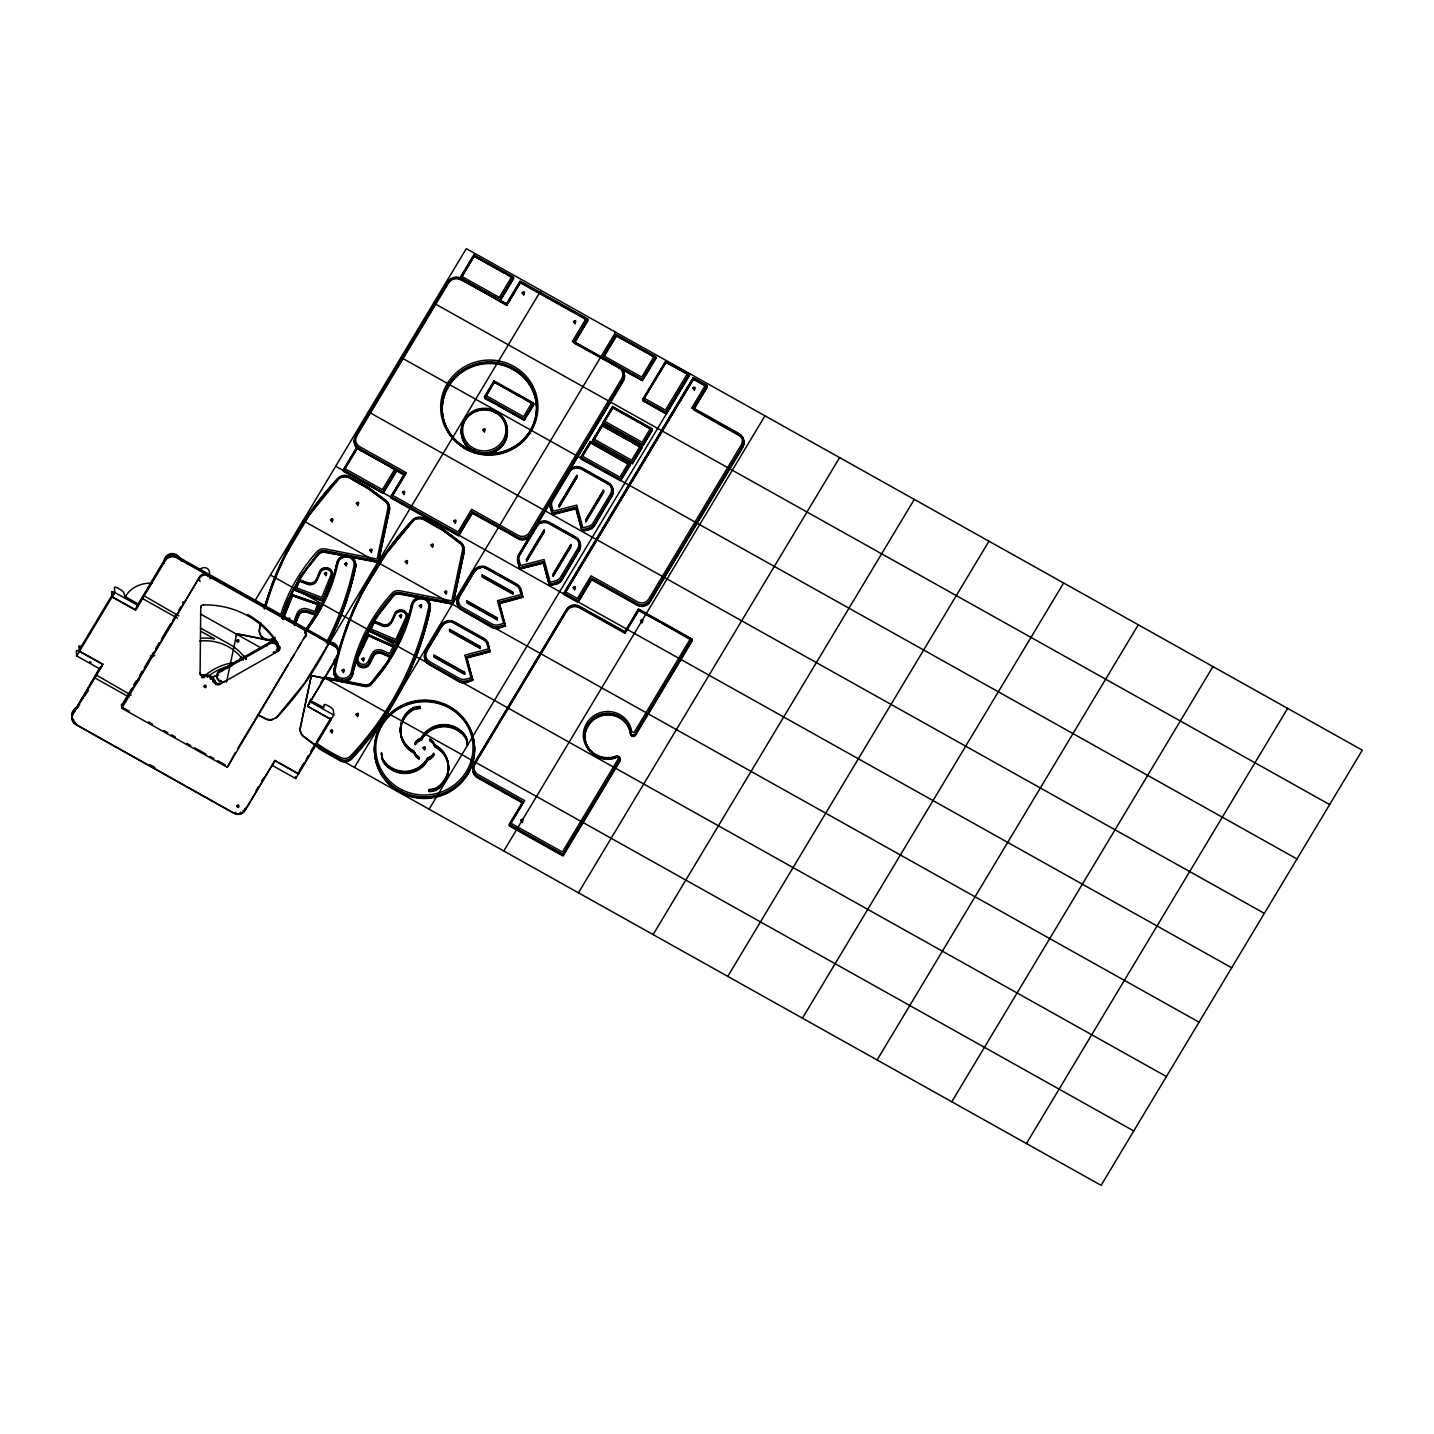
<?xml version="1.0" encoding="UTF-8"?>
<svg xmlns="http://www.w3.org/2000/svg" width="1434" height="1434" viewBox="0 0 1434 1434"><rect width="100%" height="100%" fill="white"/><g stroke="black" fill="none" stroke-linecap="round" stroke-linejoin="round"><path stroke-width="1.5" d="M278.483 651L278.375 649.656A2.707 2.617 -4.5 0 0 279.397 646.142L279.505 647.505A2.707 2.617 -4.5 0 1 278.483 651L219.474 684.52A2.707 2.617 -4.5 0 1 215.566 683.122A10.809 10.468 -4.5 0 0 203.287 676.256A2.707 2.617 -4.5 0 1 200.079 673.675L200.76 606.206L200.868 607.55A2.707 2.617 -4.5 0 1 203.503 604.951L203.467 604.449M332.616 575.608L332.634 575.267A6.758 6.543 -4.5 0 0 319.621 573.367L317.344 578.44M236.287 636.32L236.467 634.904M311.088 676.956L300.369 727.863A9.446 9.16 -4.5 0 0 303.345 736.538L321.144 749.91L340.575 760.988A9.446 9.16 -4.5 0 0 346.562 761.795L347.387 761.203A9.446 9.16 -4.5 0 0 350.505 759.679L351.222 759.536C374.543 734.62 394.816 706.209 407.794 674.589M580.178 548.397L561.895 579.999A9.446 9.16 -4.5 0 1 556.141 584.265L552.287 584.857M407.381 622.248L409.855 611.619M229.297 667.724L229.942 664.695M226.572 682.01L236.682 633.738L276.547 641.518M259.733 627.536L259.554 629.114A9.446 9.16 -4.5 0 0 274.898 637.879M334.301 668.262L334.086 669.284A9.446 9.16 -4.5 0 0 341.435 680.057A9.446 9.16 -4.5 0 0 352.603 672.887M352.907 672.958L352.728 674.5A9.446 9.16 -4.5 0 1 341.561 681.688A9.446 9.16 -4.5 0 1 334.212 670.897L334.982 665.197M411.397 606.618L411.576 605.058A9.446 9.16 -4.5 0 1 422.743 597.888A9.446 9.16 -4.5 0 1 430.092 608.661M259.769 628.092L259.948 626.515M355.166 567.344L354.539 570.947M355.023 569.441L355.381 566.322A9.446 9.16 -4.5 0 0 348.032 555.55A9.446 9.16 -4.5 0 0 336.865 562.72L336.47 565.301M429.841 609.145L428.569 616.889M429.734 611.78L430.128 609.199A9.446 9.16 -4.5 0 0 422.779 598.426A9.446 9.16 -4.5 0 0 411.612 605.596M259.984 627.07L260.63 623.467M354.987 568.904L354.61 572.023M354.843 571.019L355.471 567.398A9.446 9.16 -4.5 0 0 348.121 556.625A9.446 9.16 -4.5 0 0 336.954 563.795M334.749 666.218L334.176 670.359A9.446 9.16 -4.5 0 0 341.525 681.15A9.446 9.16 -4.5 0 0 352.692 673.962M334.66 668.853L335.932 661.128M336.542 566.376L336.99 564.333A9.446 9.16 -4.5 0 1 348.157 557.163A9.446 9.16 -4.5 0 1 355.507 567.936M352.872 672.403L353.087 671.399M352.943 673.496L353.32 670.377M411.361 606.08L410.984 609.181M411.217 608.177L411.666 606.134A9.446 9.16 -4.5 0 1 422.833 598.964A9.446 9.16 -4.5 0 1 430.182 609.737M260.217 626.049L260.916 622.983M429.375 611.189L427.834 619.936M429.286 613.824L430.057 608.124A9.446 9.16 -4.5 0 0 422.707 597.333A9.446 9.16 -4.5 0 0 411.54 604.521L410.662 609.127M336.416 564.763L336.04 567.864M354.485 570.409L353.409 577.131M354.574 571.485L354.144 574.066M335.036 665.734L335.448 663.153M335.108 666.81L336.685 658.081M353.176 672.474L353.857 668.889M410.895 608.106L411.128 607.084M354.252 571.431L353.822 574.012M428.927 613.232L428.479 615.813M336.183 565.767L335.233 570.356M353.517 668.818L352.639 673.424A9.446 9.16 -4.5 0 1 341.471 680.594A9.446 9.16 -4.5 0 1 334.122 669.821M353.373 670.915L353.768 667.814M410.949 608.643L410.249 612.228M318.402 608.07L315.856 615.365L306.966 612.3A6.758 6.543 -4.5 0 0 299.437 614.361L295.583 623.682A6.758 6.543 -4.5 0 1 294.472 625.582M353.786 573.475L352.907 579.157M353.624 575.572L353.857 574.55M335.825 663.763L336.488 659.622M428.443 615.258L426.794 623.987M335.789 568.886L335.986 567.326M410.608 608.572L409.443 615.24M410.465 610.669L410.698 609.665M353.535 574.496L352.388 581.182M428.192 616.279L427.744 618.861M336.309 661.719L337.51 655.571M335.753 568.33L335.018 571.915M353.804 668.352L357.209 655.786M353.893 669.427L354.108 667.885M410.375 609.593L408.278 618.861M353.033 576.522L351.581 584.212M336.524 660.16L337.205 656.037M427.708 618.323L427.278 621.424M427.44 619.327L426.705 622.912M354.055 667.348L354.592 665.322M354.144 668.423L354.359 666.864M352.531 578.547L350.756 587.241M337.08 658.672L337.832 655.105M427.224 620.886L426.525 625.009M286.244 605.793L287.392 602.352M360.902 647.576C367.283 627.769 379.185 610.042 393.059 594.626A6.758 6.543 -4.5 0 1 399.459 592.547L452.875 602.943M335.197 569.818L334.749 572.919M354.413 667.402L354.861 664.318M276.278 574.604L274.342 579.999M351.993 580.573L349.591 591.274M337.599 656.647L339.141 648.975M426.669 622.374L425.934 626.479M325.805 593.174L322.686 601.294L295.046 590.36L299.079 581.039L307.862 584.373A6.758 6.543 -4.5 0 0 315.444 582.562L319.585 572.829A6.758 6.543 -4.5 0 1 328.35 569.137A6.758 6.543 -4.5 0 1 332.132 577.615L322.632 600.738L295.028 590.234L301.104 576.414L318.473 553.918A6.758 6.543 -4.5 0 1 324.873 551.821L378.289 562.236L389.259 509.895A9.446 9.16 -4.5 0 0 386.284 501.219L368.502 487.847L349.071 476.787A9.446 9.16 -4.5 0 0 337.797 478.831C315.928 502.384 296.946 529.038 283.573 558.292M331.738 578.709L326.199 592.206M337.743 654.012L338.012 653.008M337.779 654.567L338.567 650.982M426.4 623.378L423.908 633.541M426.49 624.471L422.725 638.076M334.929 570.822L332.061 582.437M354.664 666.398L356.672 658.851M351.455 582.598L349.287 592.278M338.137 654.621L340.055 646.501M334.696 572.381L333.602 577.06M334.498 574.46L336.918 563.257A9.446 9.16 -4.5 0 1 348.086 556.087A9.446 9.16 -4.5 0 1 355.435 566.86M354.897 664.856L355.13 663.315M409.317 613.627L408.511 617.176M425.665 627.5L425.898 625.941M338.657 652.076L340.611 643.956M425.378 628.504L425.611 626.963M327.579 593.622L324.64 600.864M264.232 608.733L264.465 607.174M334.14 574.389L334.427 573.385M350.631 585.628L349.806 589.195M355.184 663.852L355.417 662.311M425.091 629.508L425.324 627.967M264.501 607.711L265.648 603.158M264.555 608.249L265.093 605.704M264.591 608.787L266.294 601.688M424.805 630.512L425.056 628.97M333.889 575.93L334.176 574.926M339.553 649.584L341.22 641.948M355.471 662.849L355.704 661.307M424.751 629.974L424.213 632.537M265.129 606.241L266.867 599.143M349.753 588.657L348.641 593.748M406.611 621.137L396.716 643.382L369.506 631.516L373.808 621.245L382.448 624.883A6.758 6.543 -4.5 0 0 391.357 621.496L394.583 613.752A6.758 6.543 -4.5 0 1 403.474 610.364A6.758 6.543 -4.5 0 1 406.933 618.968L396.591 641.769L369.398 630.297L373.754 620.707L382.412 624.346A6.758 6.543 -4.5 0 0 391.321 620.958M333.799 574.855L332.383 581.451M349.466 589.661L347.655 596.203M340.145 647.576L341.005 644.027M355.757 661.845L356.008 660.303M408.475 616.638L406.629 623.163M424.123 631.444L421.399 641.536M265.774 604.772L269.162 592.17M349.251 591.74L345.773 603.266M423.622 634.545L423.872 632.986M340.736 645.569L346.275 627.052M356.044 660.841L357.55 654.782M408.17 617.642L405.338 628.182M423.299 635.531L423.568 633.989M266.33 602.226L268.158 595.164M348.337 594.751L348.605 593.21M340.951 643.49L341.848 639.94M422.994 636.535L423.263 634.993M281.602 616.978L281.906 615.975M281.691 618.054L286.908 602.226M333.208 576.844L331.039 585.395M362.73 647.308L363.143 645.963M348.283 594.214L346.401 600.738M341.346 643.561L345.594 629.562M463.379 423.371L463.809 422.026M422.958 635.997L422.421 639.08M266.993 600.774L272.335 583.279M422.636 637.001L422.008 638.99M281.996 617.05L282.641 615.061M356.672 658.977L356.976 657.847M407.65 620.707L406.055 626.21M347.333 597.207L347.62 595.666M341.937 641.016L342.869 637.485M422.367 638.542L421.112 643.059M282.265 615.527L283.251 612.551M332.58 578.834L327.992 592.798M347.01 598.193L347.297 596.669M356.994 657.991L360.024 647.917M421.721 640.532L422.044 639.546M267.961 597.781L270.578 588.747M346.687 599.197L346.974 597.655M342.583 639.026L343.533 635.495M421.65 639.456L419.069 649.01M587.026 727.916L589.177 724.349M282.964 614.075L281.691 618.179M346.652 598.659L346.078 601.724M407.005 622.697L406.342 624.686M421.363 640.998L420.108 646.053M346.311 599.645L342.959 611.171M343.246 637.037L344.196 633.523M420.7 642.988L421.022 641.984M283 614.612L283.591 611.565M332.007 581.899L331.379 584.409M357.586 655.338L358.93 650.839M346.024 601.187L345.433 604.252M420.395 644.511L420.736 643.525M269.287 593.801L271.653 585.789M345.702 602.172L344.662 605.148M343.909 635.047L344.895 631.534M420.323 643.436L418.352 650.982M283.34 613.627L286.585 604.27M406.252 623.611L404.908 628.074M345.397 603.714L344.052 608.213M447.229 388.99L447.677 387.664A47.268 45.763 -4.5 0 1 449.308 384.939L449.918 384.455M419.678 645.963L420.019 644.959M345.056 604.7L344.357 606.672M419.373 647.487L419.714 646.501M283.645 612.103L283.95 610.579M331.29 583.333L330.232 586.291M405.607 626.12L405.965 625.134M270.309 590.826L273.464 580.34M344.985 632.609L347.01 625.081M380.118 728.239L380.584 726.913M419.284 646.411L417.903 650.893M344.268 605.596L341.095 616.064M418.62 648.921L418.979 647.935M283.986 611.117L284.291 609.593M330.985 584.857L328.404 591.83M358.697 653.438L362.802 641.141M405.661 626.658L403.062 633.631M343.963 607.12L343.246 609.091M345.684 630.637L354.61 606.636M418.674 649.459L417.635 652.954M271.367 587.85L275.382 575.464M343.64 608.661L341.848 614.111M345.988 629.114L348.552 621.693M418.226 649.369L417.186 652.864M284.344 610.131L284.649 608.608M330.645 585.843L329.91 587.797M405.213 626.568L402.255 635.567M417.957 651.43L416.9 654.926M284.703 609.145L285.025 607.622M342.834 609.54L340.629 615.957M346.67 626.604L353.75 608.554M404.944 628.612L404.209 630.584M417.509 651.341L416.434 654.818M272.46 584.911L277.407 570.624M342.188 612.587L342.565 611.601M417.222 653.402L415 659.819M285.061 608.177L285.402 606.654M329.82 586.721L327.597 593.766M347.422 624.632L347.781 623.665M359.737 649.961L360.49 648.007M404.496 628.522L400.534 638.722M416.774 653.312L413.781 662.329M273.159 582.401L273.912 580.447M341.4 614.003L341.776 613.035M416.487 655.356L415.717 657.328M589.356 444.827L589.858 443.536M611.601 409.891L612.103 408.6M285.438 607.191L288.126 599.34M329.121 589.213L329.497 588.245M341.435 614.541L340.324 618.018M348.211 623.216L349.322 619.757M416.021 655.266L409.138 672.259M660.052 372.32L660.554 371.03M355.937 450.545L356.439 449.236M537.212 524.073L518.929 555.424A9.446 9.16 -4.5 0 0 517.961 562.379M615.204 337.994L615.706 336.667M569.872 469.689L538.843 521.367M518.983 690.471L519.484 689.162M665.842 575.177L650.086 601.868A9.446 9.16 -4.5 0 1 637.162 605.238L591.65 579.766L578.063 602.441L564.046 594.59L693.285 379.275L707.285 387.108L693.68 409.783L741.235 436.796A9.446 9.16 -4.5 0 1 742.597 447.749L667.473 572.453M273.876 579.91L274.647 577.956M340.969 614.451L339.858 617.911M125.242 701.029L127.285 695.848M125.35 702.373L130.315 691.672L139.08 679.591M340.665 616.512L338.711 621.514M348.964 621.263L350.093 617.803M360.436 647.469L361.225 645.533M415.304 657.758L410.949 669.499M340.199 616.405L336.703 626.748M328.691 589.643L319.298 610.561L304.707 632.394M403.348 631.444L398.347 643.991M201.997 677.619L203.897 676.561A55.334 53.578 -4.5 0 1 236.951 662.239M275.077 577.526L275.866 575.572M339.894 618.448L339.105 620.402M349.753 619.309L350.9 615.849M453.198 603.14L464.024 552.771A9.446 9.16 -4.5 0 0 461.049 544.095L443.249 530.723L423.819 519.664A9.446 9.16 -4.5 0 0 417.85 518.839L416.953 518.624M339.41 618.341L327.597 644.673M414.121 660.68L407.023 678.103M299.652 580.573L296.659 587.868L321.754 597.44L330.752 575.518A5.395 5.234 -4.5 0 0 327.723 568.742A5.395 5.234 -4.5 0 0 320.714 571.7L317.721 578.995A8.102 7.851 -4.5 0 1 307.181 583.441M275.83 575.034L276.637 573.098M276.278 574.729C289.632 538.808 311.823 506.381 337.761 478.293A9.446 9.16 -4.5 0 1 349.036 476.249L368.448 487.309L386.248 500.681A9.446 9.16 -4.5 0 1 389.223 509.357L378.217 561.142L324.801 550.746A6.758 6.543 -4.5 0 0 318.384 552.843L300.441 576.217L287.356 601.796M338.657 620.832L329.587 641.984M350.954 616.53L352.567 612.533M361.977 643.059L357.317 656.987M276.69 573.761L278.734 568.796M466.606 776.063L468.793 772.442M412.526 664.569L410.052 670.879M287.409 602.477L288.628 599.466M327.508 592.547L317.111 613.125L304.617 631.318M362.067 644.278L375.206 619.094L393.131 595.702A6.758 6.543 -4.5 0 1 399.548 593.622L452.983 604.162L463.971 552.233A9.446 9.16 -4.5 0 0 460.995 543.558L443.196 530.186L423.783 519.126A9.446 9.16 -4.5 0 0 412.508 521.169L384.42 555.621L362.533 592.17M402.255 635.423L400.194 640.747M337.438 623.736L327.687 645.748M277.855 570.194L280.419 564.422M327.167 594.59L317.774 613.824L304.743 632.932M362.426 642.629L364.971 636.373M401.843 636.391L396.985 647.343M353.033 612.103C366.566 578.153 387.61 547.358 412.472 520.632A9.446 9.16 -4.5 0 1 423.747 518.588L443.16 529.648L460.959 543.02A9.446 9.16 -4.5 0 1 463.935 551.696M528.734 434.627L529.289 433.337A47.268 45.763 -4.5 0 0 530.938 430.63L531.476 430.11M279.594 566.878L277.085 572.793M279.2 568.384L281.279 562.504M288.592 598.928L293.145 589.482M335.305 628.02L327.561 644.117M354.216 608.141C368 575.608 388.381 545.942 412.418 520.076A9.446 9.16 -4.5 0 1 423.693 518.05L443.124 529.11L460.923 542.482A9.446 9.16 -4.5 0 1 463.899 551.158L452.929 603.481L399.494 593.084A6.758 6.543 -4.5 0 0 393.095 595.164L376.3 616.799L364.164 639.349M363.268 640.711L363.68 639.761M410.016 670.341L407.865 675.665M280.06 566.466C293.916 534.326 313.956 504.929 337.832 479.368A9.446 9.16 -4.5 0 1 349.125 477.325L368.538 488.385L386.338 501.757A9.446 9.16 -4.5 0 1 389.313 510.432M289.507 597.548L287.804 601.509M289.112 599.053L290.385 595.648M355.076 606.223L355.507 605.256M408.708 673.227L409.102 671.721M280.885 564.01L282.175 560.604M408.278 674.177L408.672 672.689M355.99 604.843L356.439 603.893M400.068 639.134L387.305 662.024L371.083 682.781A6.758 6.543 -4.5 0 1 364.684 684.86L325.088 677.153M408.224 673.639L407.417 676.615M281.781 562.092L283.072 558.704M289.973 597.136L301.05 575.876L318.42 553.381A6.758 6.543 -4.5 0 1 324.837 551.283L378.253 561.68M399.261 642.109L399.71 641.159M356.923 603.481L364.451 587.904M502.778 445.418L503.37 444.164M407.381 676.077L401.377 689.413M282.659 560.192L283.986 556.804M406.933 677.027L404.639 681.759M406.521 678.515L402.793 686.061M290.869 595.253L298.864 579.981L307.772 583.297A6.758 6.543 -4.5 0 0 316.538 579.605L319.495 571.754A6.758 6.543 -4.5 0 1 328.278 568.061A6.758 6.543 -4.5 0 1 332.043 576.54L322.596 600.201L294.992 589.697M323.69 602.208L324.138 601.258M358.661 598.605L351.76 614.594M365.455 635.961L366.387 634.079M398.76 642.522L395.981 648.813M284.506 556.41L284.954 555.46M359.163 598.211L361.995 592.565M323.17 602.603L304.653 631.856M397.845 644.404L385.585 665.179L371.137 683.319A6.758 6.543 -4.5 0 1 364.72 685.398L324.084 677.493L1133.756 1130.96M285.474 555.066L309.188 515.236L339.141 478.347A9.446 9.16 -4.5 0 1 342.278 476.841L343.174 477.038A9.446 9.16 -4.5 0 1 349.161 477.863L368.574 488.922L386.373 502.294A9.446 9.16 -4.5 0 1 389.349 510.97L378.307 562.361L324.926 552.359A6.758 6.543 -4.5 0 0 318.509 554.456L306.5 569.155L294.669 587.384M404.119 682.172L380.404 722.001L351.724 757.313A9.446 9.16 -4.5 0 1 340.45 759.357L314.888 744.085M329.067 642.396C315.856 670.09 297.555 695.382 276.565 717.753L275.848 717.896M366.889 633.685L379.329 613.519L393.185 596.257A6.758 6.543 -4.5 0 1 399.584 594.16L450.617 603.696M402.255 686.456L379.239 724.26L351.76 757.851A9.446 9.16 -4.5 0 1 340.485 759.895L314.942 744.622M327.149 646.142L304.617 683.014L277.138 716.606A9.446 9.16 -4.5 0 1 265.864 718.649L258.281 714.724M396.465 647.738L395.497 649.727M202.033 677.493L204.542 677.601M293.665 589.105L294.167 588.173M400.839 689.79L378.666 725.658L351.796 758.407A9.446 9.16 -4.5 0 1 340.521 760.432L321.108 749.373L303.309 736A9.446 9.16 -4.5 0 1 300.333 727.325L311.339 675.539L364.756 685.936A6.758 6.543 -4.5 0 0 371.173 683.857L383.81 668.298L394.977 650.516M395.479 649.602L385.065 667.133L371.209 684.394A6.758 6.543 -4.5 0 1 364.81 686.492L311.357 675.683M365.007 587.528L386.929 552.717L413.817 520.148M537.875 524.719L519.968 554.474A8.102 7.851 -4.5 0 0 519.144 560.425L520.56 565.623L544.06 559.511L550.262 582.24L555.621 580.842A8.102 7.851 -4.5 0 0 560.569 577.185L577.884 548.344A8.102 7.851 -4.5 0 0 574.962 537.625L548.38 522.729A8.102 7.851 -4.5 0 0 537.284 525.615L518.983 555.98A9.446 9.16 -4.5 0 0 517.997 562.917M570.517 470.316L551.624 501.577A9.446 9.16 -4.5 0 0 550.656 508.514M79.3 649.727L111.942 595.325M102.728 663.942L100.039 669.015L76.701 655.947L114.792 592.493L114.397 587.42A5.395 1.111 31 0 1 118.968 588.693A5.395 1.111 31 0 1 123.736 592.654L124.848 596.365L138.005 603.857L135.37 609.558M122.679 703.646L131.785 688.463M134.079 684.663L136.355 680.863M139.779 675.163L142.056 671.363M144.332 667.563L153.456 652.362M155.732 648.562L159.156 642.862M161.433 639.062L170.556 623.88M172.833 620.08L176.257 614.379M178.533 610.579L180.809 606.779M305.729 636.732A5.395 5.234 -4.5 0 0 303.793 629.598L207.518 575.715L207.41 574.371L303.685 628.253A5.395 5.234 -4.5 0 1 305.621 635.387L227.343 767.351L121.747 708.253L200.025 576.289L121.639 706.908L129.311 711.192M254.589 601.384L466.301 248.638L1362.3 750.179L1101.115 1185.362L314.243 744.909M343.335 470.316L356.941 447.659L404.531 474.296L390.926 496.971M357.335 448.358L343.425 471.392L349.842 474.6M473.919 256.094L460.35 279.164L466.785 282.373M474.278 256.13L462.035 276.529L499.355 297.43L511.597 277.031M394.673 469.259L382.43 489.657L345.092 468.757M396.555 469.312L382.95 491.987L343.3 469.778L356.887 447.121L404.496 473.758L390.89 496.433L458.557 534.308L472.162 511.633L517.656 537.105A9.446 9.16 -4.5 0 0 530.598 533.735L623.091 379.616A9.446 9.16 -4.5 0 0 619.685 367.122L574.192 341.65L587.797 318.975L520.13 281.1L506.525 303.775L461.013 278.304A9.446 9.16 -4.5 0 0 448.089 281.656L355.596 435.793A9.446 9.16 -4.5 0 0 359.002 448.286M383.003 492.525L396.609 469.85M396.644 470.406L383.057 493.206L343.371 470.854L356.976 448.197L404.585 474.833L390.98 497.508L458.647 535.384L472.252 512.709L517.746 538.18A9.446 9.16 -4.5 0 0 530.67 534.828M396.68 470.944L383.595 492.292M235.301 752.563L227.343 767.351M237.488 748.907L253.746 721.822M254.589 720.424L288.324 664.211M290.636 660.357L294.095 654.603M297.555 648.831L301.015 643.077M303.327 639.241L305.621 635.387M506.614 304.85L520.219 282.175L587.886 320.051L574.281 342.726M520.578 282.355L506.973 305.012L460.296 278.895A8.102 7.851 -4.5 0 0 449.218 281.781L355.722 437.406A9.446 9.16 -4.5 0 0 356.492 447.713L357.03 447.946A9.446 9.16 -4.5 0 0 359.092 449.505A9.446 9.16 -4.5 0 1 355.668 436.868L448.179 282.731A9.446 9.16 -4.5 0 1 461.103 279.379M329.318 643.077L540.959 290.439M524.235 420.037L533.753 404.173L494.085 381.964L484.567 397.827L524.235 420.18L533.789 404.711L523.607 398.634M494.103 382.107L484.602 398.365L494.712 403.653M494.443 382.143L486.287 395.73L523.607 416.631L531.781 403.026M330.913 717.699L331.057 719.599L307.665 706.496L310.318 700.527L323.905 707.625L324.048 704.775A5.395 1.111 31 0 1 328.601 706.048A5.395 1.111 31 0 1 333.369 710.009L333.781 715.064L295.691 778.519L272.352 765.469L275.023 760.396L298.38 773.661L331.021 719.259L307.629 706.155L337.366 656.091M299.401 770.434L303.9 762.924M306.159 759.178L308.4 755.431M310.658 751.667L314.028 746.038M316.287 742.292L329.802 719.778M585.897 318.922L572.291 341.579L620.187 368.251L621.872 370.277A9.446 9.16 -4.5 0 1 623.216 381.229L571.503 466.964M458.593 534.846L472.198 512.171L517.71 537.642A9.446 9.16 -4.5 0 0 530.634 534.29M354.449 767.405L615.634 332.222M602.639 358.303L616.244 335.628L655.912 357.837L642.324 380.637L613.286 364.684M616.602 335.807L602.692 358.841L609.109 362.049M580.842 458.396L590.378 442.514L630.046 464.724L620.528 480.731L580.895 458.934L590.736 442.694M602.137 425.683L592.654 441.941L602.764 447.229M612.981 407.74L603.14 423.98L613.268 429.268M602.495 425.719L594.321 439.306L631.659 460.206L639.815 446.601M526.368 559.385L544.293 529.54M559.027 505.001L576.934 475.138M526.421 559.923L544.328 530.078M559.063 505.539L576.988 475.676M526.457 560.461L544.382 530.616M559.099 506.077L577.024 476.213M526.493 561.017L544.418 531.154M559.152 506.614L577.06 476.751M526.547 561.554L544.454 531.691M559.188 507.152L577.113 477.289M653.94 356.707L641.697 377.106L604.359 356.206M642.808 400.588L665.932 361.924L689.27 375.116L666.183 414.067L643.741 401.126M552.95 574.281L570.875 544.418M585.61 519.879L603.535 490.016M553.004 574.819L570.911 544.956M585.646 520.417L603.571 490.553M553.04 575.357L570.965 545.494M585.699 520.954L603.606 491.091M553.094 575.894L571.001 546.031M585.735 521.492L603.66 491.647M553.13 576.432L571.055 546.569M585.771 522.03L603.696 492.185M628.056 463.594L619.9 477.181L582.562 456.281M650.319 428.641L642.163 442.246L604.825 421.345M579.175 550.602L561.859 579.461A9.446 9.16 -4.5 0 1 556.105 583.728L549.437 585.592L543.235 562.72L519.735 568.975L517.925 561.841A9.446 9.16 -4.5 0 1 518.893 554.886L623.181 380.691A9.446 9.16 -4.5 0 0 619.775 368.197M632.269 463.612L641.805 447.749L602.137 425.54L592.601 441.403L632.286 463.756L641.84 448.286L631.659 442.21M689.252 374.991L666.129 413.53L642.808 400.462M429.107 809.206L690.292 374.023M564.01 594.052L693.249 378.737L707.249 386.571L693.644 409.246M693.608 378.899L565.731 591.955L577.4 598.498L591.005 575.823L637.664 601.939A8.102 7.851 -4.5 0 0 648.742 599.071L741.253 444.934A8.102 7.851 -4.5 0 0 738.331 434.215M705.277 385.441L691.672 408.098L739.137 434.699A9.446 9.16 -4.5 0 1 742.543 447.211L650.05 601.33A9.446 9.16 -4.5 0 1 637.108 604.7L591.615 579.228L578.01 601.904M624.973 632.717L638.578 610.059L692.246 640.102L635.549 734.549A3.047 2.94 -4.5 0 1 634.868 735.337L633.738 735.893A2.527 2.438 -4.5 0 1 631.534 735.373L630.745 734.333M638.937 610.221L625.009 633.254L579.515 607.801A9.446 9.16 -4.5 0 0 566.591 611.153M503.782 851.007L764.967 415.824M690.274 638.955L634.258 732.272L631.749 731.806A24.306 23.536 -4.5 0 0 602.459 712.071A24.306 23.536 -4.5 0 0 584.427 742.095A24.306 23.536 -4.5 0 0 616.728 756.847L618.251 757.188L618.395 758.711L562.397 852.011L511.06 823.277M578.44 892.79L839.625 457.607M653.115 934.592L914.3 499.408M727.773 976.393L988.958 541.21M802.448 1018.176L1063.634 582.993M877.106 1059.977L1138.291 624.794M951.782 1101.778L1212.967 666.595M1026.439 1143.561L1287.624 708.378M98.964 669.015L73.026 713.648A8.102 7.851 -4.5 0 0 75.93 724.367L233.957 813.06A8.102 7.851 -4.5 0 0 245.035 810.192L274.934 760.522L245.071 810.533A8.102 7.851 -4.5 0 1 233.975 813.401L75.948 724.708A8.102 7.851 -4.5 0 1 73.044 713.989L102.818 664.516L79.426 651.412L79.031 646.358M137.27 605.363L165.286 558.794L135.531 610.149L112.085 597.01L111.673 591.955M73.026 713.648L102.8 664.175L79.408 651.072M135.531 610.149L165.412 560.479A8.102 7.851 -4.5 0 1 176.507 557.611L334.534 646.304A8.102 7.851 -4.5 0 1 337.438 657.023L307.683 706.012M256.148 790.224L258.012 787.105M261.741 780.903L263.605 777.802M309.385 701.728L311.25 698.627M320.553 683.176L324.281 676.973M333.584 661.522L335.448 658.421M125.26 596.992C130.333 587.259 141.679 582.616 152.273 583.19M84.696 695.813L88.442 690.346M73.17 711.891L83.459 697.623M134.079 684.466L138.973 678.246M489.478 651.825L466.659 658.17M642.862 379.723L655.947 358.375L649.459 354.359M643.346 399.692L666.29 362.103L687.28 373.844L665.519 410.124L644.511 398.365M643.31 444.898L652.327 430.325L642.163 424.231M621.047 479.852L630.082 465.261L590.378 442.658M79.712 704.793L74.532 708.952A8.102 7.851 -4.5 0 0 73.976 720.37M78.099 707.518L74.64 710.296A8.102 7.851 -4.5 0 0 75.446 722.79M502.366 626.909L498.817 628.253A9.446 9.16 -4.5 0 1 491.647 627.339L459.866 608.751M469.725 681.311L466.175 682.638A9.446 9.16 -4.5 0 1 459.005 681.742L427.224 663.153M272.711 719.402L271.886 720.011A9.446 9.16 -4.5 0 1 265.899 719.187L257.403 714.741M481.053 567.47L480.229 568.007A9.446 9.16 -4.5 0 0 474.045 572.381M448.412 621.854L447.587 622.41A9.446 9.16 -4.5 0 0 441.403 626.783M269.484 642.54L219.42 670.969A5.395 5.234 -4.5 0 0 218.793 679.608M212.913 681.759L213.146 679.465M552.287 513.372L575.787 507.26L582.079 531.207L588.782 529.863A9.446 9.16 -4.5 0 0 594.554 525.597L612.82 493.995A9.446 9.16 -4.5 0 0 613.053 490.643L612.945 490.213A9.446 9.16 -4.5 0 0 608.464 484.244L581.863 469.366A9.446 9.16 -4.5 0 0 574.281 468.577L573.439 468.47M575.841 507.797L552.323 513.91L550.531 506.901A9.446 9.16 -4.5 0 1 551.498 499.964M552.377 514.447L575.876 508.335M581.989 529.988L588.657 528.25A9.446 9.16 -4.5 0 0 594.429 523.984L611.726 495.124A9.446 9.16 -4.5 0 0 608.339 482.631L581.738 467.753A9.446 9.16 -4.5 0 0 568.814 471.105M582.025 530.526L588.711 528.788A9.446 9.16 -4.5 0 0 594.465 524.521L611.78 495.68A9.446 9.16 -4.5 0 0 608.374 483.168L581.792 468.291A9.446 9.16 -4.5 0 0 568.85 471.643M582.061 531.064L588.747 529.325A9.446 9.16 -4.5 0 0 594.501 525.059L611.816 496.218A9.446 9.16 -4.5 0 0 608.41 483.706L581.021 468.344A8.102 7.851 -4.5 0 0 569.943 471.212L552.628 500.072A8.102 7.851 -4.5 0 0 551.785 506.023L553.201 511.221L576.719 505.109L582.903 527.837L588.281 526.439A8.102 7.851 -4.5 0 0 593.21 522.783L610.526 493.941A8.102 7.851 -4.5 0 0 607.604 483.222M519.682 568.294L543.181 562.182M543.271 563.275L520.757 568.706M549.33 584.391L556.016 582.652A9.446 9.16 -4.5 0 0 561.769 578.386L579.085 549.527A9.446 9.16 -4.5 0 0 575.679 537.033L549.097 522.137A9.446 9.16 -4.5 0 0 536.173 525.507M499.211 602.692L522.729 596.58M499.265 603.23L522.765 597.118M505.36 624.883L498.691 626.622A9.446 9.16 -4.5 0 1 491.521 625.726L461.82 609.091A9.446 9.16 -4.5 0 1 458.414 596.598L473.919 570.768A9.446 9.16 -4.5 0 1 486.843 567.398L516.545 584.032A9.446 9.16 -4.5 0 1 520.918 589.589L522.675 596.042L499.175 602.155L505.467 626.102L498.781 627.716A9.446 9.16 -4.5 0 1 491.611 626.801L461.909 610.167A9.446 9.16 -4.5 0 1 458.504 597.673L474.009 571.843A9.446 9.16 -4.5 0 1 486.933 568.491M505.413 625.439L498.727 627.16A9.446 9.16 -4.5 0 1 491.557 626.264L461.873 609.629A9.446 9.16 -4.5 0 1 458.468 597.136L473.955 571.306A9.446 9.16 -4.5 0 1 486.879 567.936L516.581 584.57A9.446 9.16 -4.5 0 1 520.972 590.127L522.783 597.261L499.301 603.768L505.198 625.116M490.034 650.444L466.534 656.557L472.754 679.824L466.086 681.562A9.446 9.16 -4.5 0 1 458.916 680.648M466.57 657.095L490.069 650.982M472.718 679.286L466.05 681.025A9.446 9.16 -4.5 0 1 458.88 680.11L429.178 663.494A9.446 9.16 -4.5 0 1 425.773 650.982L441.26 625.17A9.446 9.16 -4.5 0 1 454.202 621.8L483.903 638.417A9.446 9.16 -4.5 0 1 488.277 643.974L490.123 651.663L466.606 657.632L472.808 680.505L466.122 682.1A9.446 9.16 -4.5 0 1 458.952 681.204L429.25 664.569A9.446 9.16 -4.5 0 1 425.844 652.076L441.349 626.246A9.446 9.16 -4.5 0 1 454.273 622.876M211.121 676.92L217.609 675.486M150.391 656.073L154.747 655.697M292.554 595.827L282.839 618.896L291.496 594.805L319.441 604.431L315.821 614.827L306.93 611.762A6.758 6.543 -4.5 0 0 298.29 615.742M319.495 605.094L295.547 596.849M472.467 452.122L476.572 453.431M218.721 670.664L222.467 670.628M368.126 636.015L369.058 636.033M494.085 411.917L497.795 413.996M510.898 368.413L511.83 368.484A47.268 45.763 -4.5 0 1 514.627 370.062L515.559 371.03M447.605 707.052L448.537 707.141M504.374 273.141L474.851 256.614M499.068 300.459L461.156 279.917A9.446 9.16 -4.5 0 0 448.215 283.287M646.698 352.818L617.176 336.291M617.409 366.692L574.317 343.264L587.922 320.589L520.255 282.713L506.65 305.388L472.306 285.474M520.847 397.075L495.017 382.627M639.385 422.689L613.555 408.224M523.32 419.66L497.49 405.195M628.899 440.65L603.069 426.203M641.858 445.275L616.028 430.809M631.354 463.236L605.524 448.77M382.125 492.687L352.603 476.16M659.873 622.105L638.614 610.597M387.879 465.62L359.755 449.882M505.682 531.566L472.288 513.247L458.683 535.922L391.016 498.046L404.621 475.371L390.191 466.91M688.338 374.597L665.968 362.461M540.779 522.854L541.64 522.98A9.446 9.16 -4.5 0 1 549.222 523.769L575.805 538.646A9.446 9.16 -4.5 0 1 580.286 544.615L580.394 545.045M463.827 447.892L467.556 449.989M277.64 642.253L239.048 634.348M471.069 450.276L474.779 452.355M291.532 595.343L319.495 604.969M315.785 614.29L306.894 611.225A6.758 6.543 -4.5 0 0 298.236 615.204L295.529 623.145A6.758 6.543 -4.5 0 1 294.866 624.453M212.931 680.648C215.172 682.674 209.776 674.285 213.881 681.849M299.025 580.501L307.808 583.835A6.758 6.543 -4.5 0 0 316.591 580.143M322.542 599.663L294.956 589.159L298.953 579.408L307.736 582.76A6.758 6.543 -4.5 0 0 316.502 579.067M373.844 621.782L382.502 625.421A6.758 6.543 -4.5 0 0 391.392 622.033L394.673 614.845A6.758 6.543 -4.5 0 1 403.563 611.44A6.758 6.543 -4.5 0 1 407.023 620.044L396.68 642.844L369.488 631.372L373.88 622.32L382.537 625.977A6.758 6.543 -4.5 0 0 390.191 624.417L394.708 615.383A6.758 6.543 -4.5 0 1 407.632 617.731L407.579 618.054A6.758 6.543 -4.5 0 1 407.041 620.187M369.452 630.835L396.644 642.307L406.987 619.506A6.758 6.543 -4.5 0 0 403.528 610.902A6.758 6.543 -4.5 0 0 394.619 614.308M394.995 646.913L368.036 634.939L357.245 657.543A6.758 6.543 -4.5 0 0 360.543 666.201A6.758 6.543 -4.5 0 0 369.506 662.974M390.406 655.894L381.838 652.076A6.758 6.543 -4.5 0 0 372.876 655.302L369.452 662.436A6.758 6.543 -4.5 0 1 360.49 665.663A6.758 6.543 -4.5 0 1 357.209 657.005L368 634.402L394.959 646.375L390.46 656.431L381.874 652.613A6.758 6.543 -4.5 0 0 372.912 655.84L369.542 663.512A6.758 6.543 -4.5 0 1 360.579 666.738A6.758 6.543 -4.5 0 1 357.299 658.081M642.307 380.512L574.227 342.188L587.832 319.513L520.166 281.638L506.561 304.313L460.314 278.626L473.919 255.969L513.587 278.16L499.982 300.835L513.623 278.698L507.134 274.683M433.66 303.04L1329.659 804.582M401 357.442L1296.999 858.984M368.359 411.827L1264.358 913.368M335.699 466.229L1231.698 967.771M625.332 632.896L578.673 606.761A8.102 7.851 -4.5 0 0 567.577 609.647L474.08 765.29A9.446 9.16 -4.5 0 0 477.486 777.784L522.98 803.255M482.039 574.801L512.78 592.009M482.093 575.339L512.816 592.547M482.129 575.876L512.852 593.084M482.165 576.414L512.906 593.622M482.218 576.952L512.942 594.16M466.534 600.631L497.275 617.821M466.588 601.169L497.311 618.359M466.624 601.706L497.365 618.914M466.677 602.244L497.401 619.452M466.713 602.782L497.437 619.99M303.058 520.632L1199.057 1022.173M449.398 629.203L480.121 646.393M449.434 629.741L480.175 646.931M449.469 630.279L480.211 647.469M449.523 630.817L480.247 648.025M449.559 631.354L480.3 648.562M433.893 655.015L464.634 672.223M433.928 655.553L464.67 672.761M433.982 656.091L464.706 673.299M434.018 656.647L464.759 673.837M434.054 657.184L464.795 674.374M270.399 575.016L1166.416 1076.558M200.473 614.003L261.92 648.383M178.874 615.921L143.633 595.54L142.325 598.48L177.458 618.144M200.384 627.949L229.709 644.368A48.631 47.071 -4.5 0 1 246.146 659.568M200.868 631.265L214.544 638.901A48.631 47.071 -4.5 0 0 200.832 638.291M114.792 592.493L138.13 605.542M310.443 701.997L333.781 715.064M112.049 596.687L135.513 609.808M274.952 760.862L298.397 773.984L298.254 772.101M89.697 661.612L91.167 662.418M131.157 695.185L95.917 674.822L94.608 677.762L129.06 697.049M148.509 721.947L152.363 724.098M163.87 730.551L167.706 732.684M171.56 734.835L175.396 736.986M186.922 743.439L190.758 745.59M194.594 747.741L206.12 754.194M209.956 756.327L213.791 758.478M217.627 760.629L225.317 764.931M165.394 560.138A8.102 7.851 -4.5 0 1 176.472 557.27L334.498 645.963A8.102 7.851 -4.5 0 1 337.402 656.682M149.889 764.591L154.836 767.369M484.531 567.667L516.67 585.646A9.446 9.16 -4.5 0 1 521.044 591.202M451.871 622.069L484.029 640.048A9.446 9.16 -4.5 0 1 488.402 645.605L489.317 648.652M371.944 637.323L395.049 647.576L390.532 657.507L381.964 653.689A6.758 6.543 -4.5 0 0 374.274 655.105L369.578 664.05A6.758 6.543 -4.5 0 1 356.707 661.468L356.707 660.321A6.758 6.543 -4.5 0 1 357.299 658.206L368.09 635.477L395.031 647.451L390.496 656.969L381.91 653.151A6.758 6.543 -4.5 0 0 372.948 656.378M401.018 792.518L402.004 793.396A49.975 48.38 -4.5 0 0 474.457 747.204A49.975 48.38 -4.5 0 0 397.236 709.722A49.975 48.38 -4.5 0 0 402.004 793.396M662.651 623.665L692.281 640.639L635.603 735.086A3.047 2.94 -4.5 0 1 634.904 735.875L633.774 736.431A2.527 2.438 -4.5 0 1 631.569 735.929L630.619 733.957A22.962 22.227 -4.5 0 0 595.092 718.757A22.962 22.227 -4.5 0 0 596.275 756.471A23.052 22.317 -4.5 0 0 616.351 757.672A2.707 2.617 -4.5 0 1 619.739 761.508L563.042 855.955L509.375 825.912L524.665 800.62L477.988 774.503A8.102 7.851 -4.5 0 1 475.084 763.784M508.478 533.125L517.782 538.718A9.446 9.16 -4.5 0 0 530.723 535.366M390.657 467.179L391.625 468.093M360.024 450.025L360.974 450.939M611.87 363.591L612.838 364.523M451.316 708.719L452.248 709.687M182.602 561.232L178.318 556.231A8.102 7.851 -4.5 0 0 164.193 562.755M181.276 560.909L178.425 557.575A8.102 7.851 -4.5 0 0 164.193 563.293M630.852 733.634L631.444 734.298A2.527 2.438 -4.5 0 0 633.649 734.817L634.778 734.262A3.047 2.94 -4.5 0 0 635.477 733.473L692.156 639.026L638.488 608.984L624.883 631.641L579.39 606.17A9.446 9.16 -4.5 0 0 566.466 609.54L473.955 763.659A9.446 9.16 -4.5 0 0 477.361 776.17L522.854 801.642L509.249 824.299L562.917 854.341L619.613 759.895A2.707 2.617 -4.5 0 0 616.262 756.166M457.966 605.955L457.697 605.56A9.446 9.16 -4.5 0 1 458.539 598.211L475.048 570.875A8.102 7.851 -4.5 0 1 486.126 567.989L516.634 585.108A9.446 9.16 -4.5 0 1 521.008 590.665M425.306 660.357L425.038 659.963A9.446 9.16 -4.5 0 1 425.898 652.613L442.389 625.278A8.102 7.851 -4.5 0 1 453.467 622.392L483.975 639.51A9.446 9.16 -4.5 0 1 488.367 645.067M581.899 530.562L575.912 508.873L552.377 514.573L550.602 507.977A9.446 9.16 -4.5 0 1 551.588 501.04M630.673 733.258L631.498 734.835A2.527 2.438 -4.5 0 0 633.703 735.355L634.832 734.8A3.047 2.94 -4.5 0 0 635.513 734.011L692.192 639.564L638.524 609.522L624.937 632.179L579.426 606.707A9.446 9.16 -4.5 0 0 566.502 610.077L473.991 764.197A9.446 9.16 -4.5 0 0 477.397 776.708L522.908 802.18L509.303 824.837L562.97 854.879L619.649 760.432A2.707 2.617 -4.5 0 0 616.315 756.704M596.15 754.84A22.962 22.227 -4.5 0 1 594.967 717.143A22.962 22.227 -4.5 0 1 630.458 732.523L630.709 733.796M630.512 733.061L630.655 734.495M694.146 387.646L694.361 390.478M641.805 620.277L642.02 623.109M574.765 321.126L574.998 323.959M574.425 587.098L574.658 589.93M523.428 292.393L523.661 295.225M522.084 819.728L522.317 822.56M484.208 429.304L484.423 432.136M455.062 520.578L455.277 523.41M445.795 591.471L446.01 594.303M432.315 544.597L432.53 547.429M420.7 605.112L420.915 607.944M424.356 747.275L424.572 750.107M403.725 491.844L403.94 494.676M406.593 561.106L406.826 563.938M400.66 615.15L400.893 617.982M371.119 549.688L371.352 552.52M357.64 502.796L357.855 505.628M363.232 658.511L363.465 661.343M346.024 563.311L346.257 566.143M357.353 713.881L357.568 716.713M331.935 519.305L332.15 522.137M343.246 669.875L343.479 672.707M334.498 645.963L334.391 644.619L176.364 555.926L176.472 557.27M325.679 572.937L325.894 575.769M331.648 730.39L331.863 733.222M303.685 628.253L303.793 629.598M289.005 618.663L289.238 621.496M295.529 776.619L295.691 778.519M244.927 808.848L245.035 810.192M219.474 684.52L219.366 683.176A2.707 2.617 -4.5 0 1 215.459 681.777A10.809 10.468 -4.5 0 0 203.18 674.894A2.707 2.617 -4.5 0 1 200.061 673.03L200.079 673.675M215.459 681.777L215.566 683.122M203.807 675.468L203.897 676.561M203.18 674.894L203.287 676.256M202.839 675.665L202.929 676.758M182.978 601.635L183.194 604.323M121.424 704.202L121.747 708.253M99.932 667.527L100.039 669.015M76.701 655.947L76.307 650.893A5.395 1.111 31 0 1 79.157 651.287M75.859 723.453L75.93 724.367M274.862 637.341A9.446 9.16 -4.5 0 1 259.5 628.576M319.549 572.291A6.758 6.543 -4.5 0 1 328.314 568.599A6.758 6.543 -4.5 0 1 332.096 577.077M295.494 622.589A6.758 6.543 -4.5 0 1 294.382 624.507M282.57 618.932A6.758 6.543 -4.5 0 1 282.785 618.215M293.827 624.507A6.758 6.543 -4.5 0 0 295.458 622.051L298.2 614.666A6.758 6.543 -4.5 0 1 306.84 610.687L315.731 613.752L319.406 603.893L291.46 594.268L282.749 617.678A6.758 6.543 -4.5 0 0 282.534 618.395M429.214 664.032A9.446 9.16 -4.5 0 1 425.808 651.52L441.313 625.708A9.446 9.16 -4.5 0 1 454.237 622.338L483.939 638.972A9.446 9.16 -4.5 0 1 488.313 644.529M596.221 755.915A22.962 22.227 -4.5 0 1 595.056 718.219A22.962 22.227 -4.5 0 1 630.548 733.599M616.315 757.134A23.052 22.317 -4.5 0 1 596.293 755.826M616.351 757.242A2.707 2.617 -4.5 0 1 619.685 760.97L563.006 855.417L509.339 825.375L522.944 802.717L477.45 777.246A9.446 9.16 -4.5 0 1 474.045 764.734L566.538 610.615A9.446 9.16 -4.5 0 1 579.479 607.263M616.262 756.596A23.052 22.317 -4.5 0 1 585.735 742.525A23.052 22.317 -4.5 0 1 602.854 714.132A23.052 22.317 -4.5 0 1 630.601 732.828M616.226 756.059A23.052 22.317 -4.5 0 1 596.203 754.75M433.91 755.324A10.809 10.468 -4.5 0 1 427.78 760.092A25.633 24.826 -4.5 0 1 382.788 760.97A43.235 41.855 -4.5 0 1 381.587 754.696M419.122 759.178A10.809 10.468 -4.5 0 1 414.247 753.262A25.633 24.826 -4.5 0 1 413.566 709.687A43.235 41.855 -4.5 0 1 420.037 708.504M415.233 744.873A10.809 10.468 -4.5 0 1 421.363 740.123A25.633 24.826 -4.5 0 1 466.355 739.245A43.235 41.855 -4.5 0 1 467.556 745.501M430.021 741.037A10.809 10.468 -4.5 0 1 434.896 746.953A25.633 24.826 -4.5 0 1 435.577 790.528A43.235 41.855 -4.5 0 1 429.089 791.711M433.857 754.786A10.809 10.468 -4.5 0 1 427.726 759.554A25.633 24.826 -4.5 0 1 382.735 760.432A43.235 41.855 -4.5 0 1 381.552 754.159M419.087 758.64A10.809 10.468 -4.5 0 1 414.211 752.725A25.633 24.826 -4.5 0 1 413.53 709.149A43.235 41.855 -4.5 0 1 420.001 707.948M415.197 744.336A10.809 10.468 -4.5 0 1 421.327 739.586A25.633 24.826 -4.5 0 1 466.319 738.707A43.235 41.855 -4.5 0 1 467.502 744.963M429.967 740.5A10.809 10.468 -4.5 0 1 434.843 746.415A25.633 24.826 -4.5 0 1 435.542 789.991A43.235 41.855 -4.5 0 1 429.053 791.174M433.821 754.248A10.809 10.468 -4.5 0 1 427.69 758.998A25.633 24.826 -4.5 0 1 382.699 759.895A43.235 41.855 -4.5 0 1 381.498 753.621M419.051 758.102A10.809 10.468 -4.5 0 1 414.175 752.187A25.633 24.826 -4.5 0 1 413.476 708.611A43.235 41.855 -4.5 0 1 419.965 707.41M415.161 743.798A10.809 10.468 -4.5 0 1 421.291 739.048A25.633 24.826 -4.5 0 1 466.283 738.169A43.235 41.855 -4.5 0 1 467.466 744.425M429.931 739.962A10.809 10.468 -4.5 0 1 434.807 745.877A25.633 24.826 -4.5 0 1 435.488 789.453A43.235 41.855 -4.5 0 1 429.017 790.636M433.785 753.71A10.809 10.468 -4.5 0 1 427.655 758.461A25.633 24.826 -4.5 0 1 382.663 759.357A43.235 41.855 -4.5 0 1 381.462 753.083M418.997 757.546A10.809 10.468 -4.5 0 1 414.121 751.649A25.633 24.826 -4.5 0 1 413.44 708.073A43.235 41.855 -4.5 0 1 419.911 706.872M415.107 743.26A10.809 10.468 -4.5 0 1 421.238 738.51A25.633 24.826 -4.5 0 1 466.229 737.614A43.235 41.855 -4.5 0 1 467.43 743.888M429.877 739.424A10.809 10.468 -4.5 0 1 434.753 745.339A25.633 24.826 -4.5 0 1 435.452 788.915A43.235 41.855 -4.5 0 1 428.963 790.098M536.244 526.583A9.446 9.16 -4.5 0 1 549.186 523.213L575.769 538.108A9.446 9.16 -4.5 0 1 579.175 550.746M536.208 526.045A9.446 9.16 -4.5 0 1 549.132 522.675L575.715 537.571A9.446 9.16 -4.5 0 1 579.121 550.064L561.805 578.924A9.446 9.16 -4.5 0 1 556.051 583.19L549.383 584.929L543.145 561.644L519.628 567.756L517.871 561.303A9.446 9.16 -4.5 0 1 518.857 554.349L623.145 380.153A9.446 9.16 -4.5 0 0 619.739 367.66M568.904 472.18A9.446 9.16 -4.5 0 1 581.828 468.828M550.566 507.439A9.446 9.16 -4.5 0 1 551.534 500.502M433.731 753.173A10.809 10.468 -4.5 0 1 427.601 757.923A25.633 24.826 -4.5 0 1 382.609 758.819A43.235 41.855 -4.5 0 1 381.426 752.545M418.961 757.009A10.809 10.468 -4.5 0 1 414.085 751.093A25.633 24.826 -4.5 0 1 413.386 707.536A43.235 41.855 -4.5 0 1 419.875 706.335M415.071 742.722A10.809 10.468 -4.5 0 1 421.202 737.972A25.633 24.826 -4.5 0 1 466.193 737.076A43.235 41.855 -4.5 0 1 467.376 743.35M429.841 738.886A10.809 10.468 -4.5 0 1 434.717 744.802A25.633 24.826 -4.5 0 1 435.416 788.377A43.235 41.855 -4.5 0 1 428.927 789.542M618.968 367.713A8.102 7.851 -4.5 0 1 621.89 378.433L529.379 532.552A8.102 7.851 -4.5 0 1 518.301 535.438L471.625 509.303L458.038 531.978L392.701 495.411L406.306 472.736L359.629 446.619A8.102 7.851 -4.5 0 1 356.707 435.9M292.733 623.145A5.395 5.234 -4.5 0 0 294.149 621.083L296.892 613.68A8.102 7.851 -4.5 0 1 307.252 608.912L314.888 611.547L317.631 604.144L292.231 595.397L283.986 617.588A5.395 5.234 -4.5 0 0 283.663 619.004M364.361 685.613A8.102 7.851 -4.5 0 0 372.051 683.104A175.593 170.001 -4.5 0 0 412.813 604.234A8.102 7.851 -4.5 0 1 422.385 598.086A8.102 7.851 -4.5 0 1 428.694 607.317A324.174 313.849 -4.5 0 1 350.685 755.897A8.102 7.851 -4.5 0 1 341.005 757.654A175.593 170.001 -4.5 0 1 317.147 743.565M304.689 632.788A175.593 170.001 -4.5 0 0 338.155 562.433A8.102 7.851 -4.5 0 1 347.727 556.284A8.102 7.851 -4.5 0 1 354.019 565.534A324.174 313.849 -4.5 0 1 326.325 642.97M280.849 614.218A175.593 170.001 -4.5 0 1 317.326 551.427A8.102 7.851 -4.5 0 1 325.016 548.917L377.124 559.063L387.861 508.568A8.102 7.851 -4.5 0 0 385.316 501.129A175.593 170.001 -4.5 0 0 348.372 476.877A8.102 7.851 -4.5 0 0 338.711 478.633A324.174 313.849 -4.5 0 0 265.756 606.887M459.543 596.705A8.102 7.851 -4.5 0 0 462.465 607.424L492.167 624.041A8.102 7.851 -4.5 0 0 498.297 624.83L503.675 623.432L497.49 600.685L520.99 594.572L519.574 589.392A8.102 7.851 -4.5 0 0 515.828 584.624M426.884 651.108A8.102 7.851 -4.5 0 0 429.806 661.827L459.507 678.443A8.102 7.851 -4.5 0 0 465.656 679.232L471.033 677.834L464.831 655.087L488.349 648.975L486.933 643.776A8.102 7.851 -4.5 0 0 483.168 639.026M239.926 658.851A43.217 41.855 -4.5 0 1 240.769 659.998M235.875 661.307A52.628 50.961 -4.5 0 1 238.205 661.02M199.738 641.123A45.852 44.382 -4.5 0 1 243.224 660.178M245.322 808.131A8.102 7.851 -4.5 0 1 242.92 811.088M240.787 812.253A8.102 7.851 -4.5 0 1 239.998 812.504M235.929 812.522A8.102 7.851 -4.5 0 1 235.194 812.307M328.494 643.776A8.102 7.851 -4.5 0 1 336.201 656.754M328.386 642.414A8.102 7.851 -4.5 0 1 337.743 652.882M113.913 594.303A5.395 1.111 31 0 1 114.111 592.17M80.985 648.491A5.395 1.111 31 0 1 81.093 646.429M241.199 656.897A45.852 44.382 -4.5 0 1 243.081 659.353M243.87 655.804A48.631 47.071 -4.5 0 1 246.092 658.887M199.595 570.14A5.395 5.234 -4.5 0 1 207.177 568.438A5.395 5.234 -4.5 0 1 208.629 575.823M200.025 581.541A5.395 5.234 -4.5 0 1 203.216 573.869A5.395 5.234 -4.5 0 1 210.099 578.727M247.652 614.469A84.248 81.577 -4.5 0 1 278.501 644.583M203.503 604.951A84.248 81.577 -4.5 0 1 279.505 647.505M200.133 577.633A5.395 5.234 -4.5 0 1 207.518 575.715M266.885 646.089A5.395 5.234 -4.5 0 1 274.665 642.378A5.395 5.234 -4.5 0 1 276.099 650.642M274.575 651.735A5.395 5.234 -4.5 0 1 273.105 652.201M221.302 680.666A5.395 5.234 -4.5 0 1 220.227 680.379M224.959 681.347A5.395 5.234 -4.5 0 1 217.574 679.483A5.395 5.234 -4.5 0 1 219.527 672.331L269.592 643.884A5.395 5.234 -4.5 0 1 276.977 645.73A5.395 5.234 -4.5 0 1 275.023 652.9M236.843 660.895A55.334 53.578 -4.5 0 1 239.442 660.733M229.548 664.677A52.628 50.961 -4.5 0 1 232.039 664.175M207.267 677.135A52.628 50.961 -4.5 0 1 232.147 665.519M214.007 682.494A55.334 53.578 -4.5 0 1 215.709 684.359M228.042 666.631A22.209 21.51 -4.5 0 1 227.164 667.993M218.506 675.217A22.209 21.51 -4.5 0 1 210.601 677.332M359.038 448.824A9.446 9.16 -4.5 0 1 355.632 436.33L448.143 282.193A9.446 9.16 -4.5 0 1 461.067 278.841M361.942 659.102C364.379 663.691 365.455 654.854 361.942 659.102M236.7 806.213C239.406 810.694 240.034 801.803 236.7 806.123M287.714 619.255C290.134 623.862 291.192 615.007 287.714 619.255M324.389 573.475C326.468 578.099 328.278 569.621 324.407 573.349M203.987 686.384C207.034 690.847 206.729 682.01 203.987 686.294M236.592 640.908C239.37 645.372 239.747 636.696 236.628 640.711M330.645 519.843C332.706 524.521 334.498 515.971 330.662 519.717M330.358 730.928C332.383 735.606 334.247 727.02 330.376 730.802M344.734 563.849C346.795 568.509 348.605 559.977 344.769 563.723M341.955 670.413C343.999 675.091 345.845 666.523 341.973 670.287M356.349 503.334C358.357 507.994 360.293 499.462 356.367 503.209M356.062 714.401C358.142 719.079 359.88 710.529 356.08 714.293M405.302 561.644C407.471 566.358 409.048 557.575 405.302 561.644M419.409 605.632C421.65 610.346 423.066 601.581 419.409 605.632M431.025 545.117C433.158 549.831 434.843 541.066 431.025 545.117M399.387 615.652C401.448 620.402 403.205 611.726 399.387 615.652M369.847 550.172C371.747 554.904 373.844 546.462 369.864 550.047M402.434 492.328C404.693 497.06 405.93 488.456 402.47 492.203M423.066 747.759C425.253 752.491 426.687 743.852 423.084 747.634M444.504 591.955C446.53 596.759 448.376 588.03 444.504 591.955M453.771 521.062C455.761 525.848 457.679 517.172 453.771 521.062M482.917 429.788C484.71 434.556 487.04 426.041 482.953 429.662M522.155 292.877C524.073 297.663 526.153 288.933 522.155 292.877M520.811 820.212C522.801 824.98 524.701 816.322 520.811 820.212M573.492 321.61C575.5 326.396 577.31 317.685 573.492 321.61M573.152 587.582C574.962 592.314 577.257 583.871 573.17 587.456M640.514 620.761C642.45 625.511 644.475 617.014 640.55 620.635M692.855 388.13C694.701 392.88 696.888 384.384 692.891 388.005M462.519 550.351L451.782 600.864L399.692 590.718A8.102 7.851 -4.5 0 0 392.002 593.228A175.593 170.001 -4.5 0 0 351.24 672.098A8.102 7.851 -4.5 0 1 341.668 678.246A8.102 7.851 -4.5 0 1 335.359 668.997A324.174 313.849 -4.5 0 1 413.368 520.417A8.102 7.851 -4.5 0 1 423.048 518.678A175.593 170.001 -4.5 0 1 459.973 542.912A8.102 7.851 -4.5 0 1 462.519 550.351M374.417 621.89L371.137 629.078L395.856 639.51L405.661 617.911A5.395 5.234 -4.5 0 0 402.9 611.027A5.395 5.234 -4.5 0 0 395.766 613.734L392.504 620.94A8.102 7.851 -4.5 0 1 381.82 625.009L374.417 621.89M368.61 635.585L358.392 657.005A5.395 5.234 -4.5 0 0 361.027 663.942A5.395 5.234 -4.5 0 0 368.197 661.361L371.603 654.227A8.102 7.851 -4.5 0 1 382.358 650.355L389.707 653.617L393.113 646.483L368.61 635.585M473.829 254.876L460.224 277.551L499.892 299.76L513.497 277.085L473.829 254.876M473.865 255.431L460.26 278.088L499.928 300.298L513.533 277.622L473.865 255.431M493.995 380.888L484.477 396.752L524.145 418.961L533.663 403.097L493.995 380.888M494.049 381.426L484.513 397.29L524.181 419.499L533.717 403.635L494.049 381.426M616.154 334.552L602.567 357.227L642.217 379.418L655.822 356.761L616.154 334.552M616.208 335.09L602.603 357.765L642.271 379.956L655.876 357.299L616.208 335.09M590.288 441.439L580.77 457.303L620.438 479.512L629.956 463.648L590.288 441.439M590.324 441.977L580.806 457.84L620.474 480.049L629.992 464.186L590.324 441.977M612.533 406.503L603.015 422.367L642.683 444.576L652.201 428.712L612.533 406.503M602.047 424.464L592.529 440.328L632.197 462.537L641.715 446.673L602.047 424.464M602.083 425.002L592.565 440.865L632.233 463.074L641.751 447.211L602.083 425.002M612.587 407.041L603.069 422.905L642.719 445.114L652.255 429.25L612.587 407.041M612.623 407.579L603.105 423.442L642.773 445.777L652.291 429.788L612.623 407.579M665.842 360.848L642.719 399.387L666.057 412.436L689.18 373.916L665.842 360.848M665.878 361.386L642.755 399.925L666.093 412.974L689.216 374.453L665.878 361.386M693.16 377.662L563.921 592.977L577.92 600.81L591.525 578.153L637.037 603.624A9.446 9.16 -4.5 0 0 649.961 600.254L742.471 446.135A9.446 9.16 -4.5 0 0 739.066 433.624L693.554 408.152L707.159 385.495L693.16 377.662M693.196 378.2L563.974 593.515L577.974 601.348L591.579 578.691L637.072 604.162A9.446 9.16 -4.5 0 0 649.996 600.792L742.507 446.673A9.446 9.16 -4.5 0 0 739.102 434.161L693.608 408.69L707.213 386.033L693.196 378.2M210.332 678.856L211.909 678.39L210.332 678.856M401.968 792.859A49.975 48.38 -4.5 0 0 474.421 746.648A49.975 48.38 -4.5 0 0 397.2 709.185A49.975 48.38 -4.5 0 0 401.968 792.859M401.932 792.321A49.975 48.38 -4.5 0 0 474.385 746.11A49.975 48.38 -4.5 0 0 397.164 708.647A49.975 48.38 -4.5 0 0 401.932 792.321M401.878 791.783A49.975 48.38 -4.5 0 0 474.331 745.572A49.975 48.38 -4.5 0 0 397.11 708.109A49.975 48.38 -4.5 0 0 401.878 791.783M468.846 450.617A47.268 45.763 -4.5 0 0 536.621 405.804A47.268 45.763 -4.5 0 0 462.949 371.549A47.268 45.763 -4.5 0 0 468.846 450.617M468.793 450.061A47.268 45.763 -4.5 0 0 536.567 405.266A47.268 45.763 -4.5 0 0 462.913 371.012A47.268 45.763 -4.5 0 0 468.793 450.061M468.757 449.523A47.268 45.763 -4.5 0 0 536.531 404.729A47.268 45.763 -4.5 0 0 462.877 370.474A47.268 45.763 -4.5 0 0 468.757 449.523M468.703 448.985A47.268 45.763 -4.5 0 0 536.477 404.173A47.268 45.763 -4.5 0 0 462.823 369.936A47.268 45.763 -4.5 0 0 468.703 448.985M467.179 449.2A48.631 47.071 -4.5 0 0 537.858 404.513A48.631 47.071 -4.5 0 0 462.859 367.767A48.631 47.071 -4.5 0 0 467.179 449.2M402.273 789.991A48.631 47.071 -4.5 0 0 472.951 745.304A48.631 47.071 -4.5 0 0 397.971 708.557A48.631 47.071 -4.5 0 0 402.273 789.991M474.421 448.663A21.618 20.918 -4.5 0 0 505.843 428.802A21.618 20.918 -4.5 0 0 472.521 412.472A21.618 20.918 -4.5 0 0 474.421 448.663M474.009 450.455A22.962 22.227 -4.5 0 0 507.224 429.125A22.962 22.227 -4.5 0 0 471.678 412.006A22.962 22.227 -4.5 0 0 474.009 450.455M474.134 452.068A22.962 22.227 -4.5 0 0 507.349 430.738A22.962 22.227 -4.5 0 0 471.804 413.637A22.962 22.227 -4.5 0 0 474.134 452.068M474.08 451.531A22.962 22.227 -4.5 0 0 507.313 430.2A22.962 22.227 -4.5 0 0 471.768 413.082A22.962 22.227 -4.5 0 0 474.08 451.531M474.045 450.993A22.962 22.227 -4.5 0 0 507.26 429.662A22.962 22.227 -4.5 0 0 471.732 412.544A22.962 22.227 -4.5 0 0 474.045 450.993"/></g></svg>
